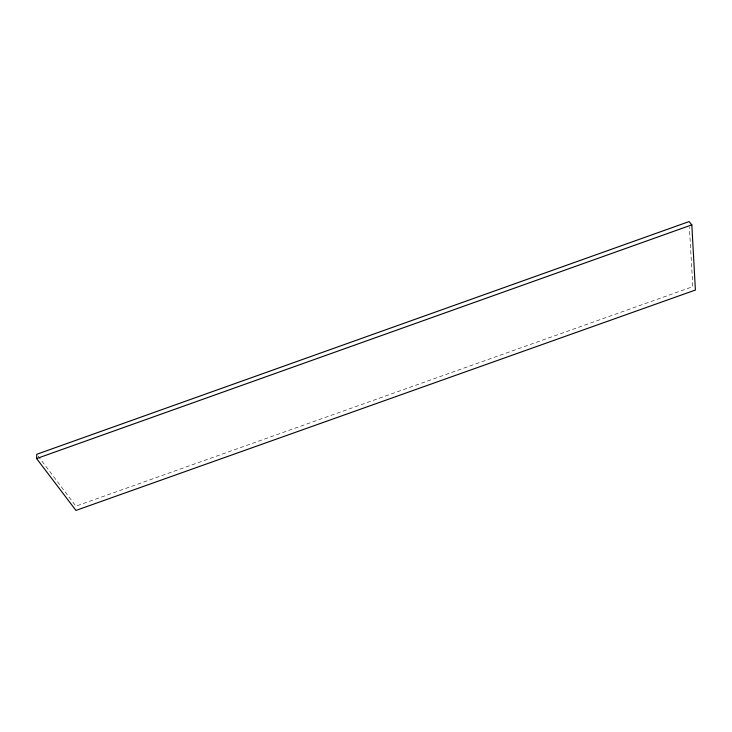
<?xml version="1.0" encoding="UTF-8"?>
<svg xmlns="http://www.w3.org/2000/svg" width="732" height="732" viewBox="0 0 732 732"><rect width="100%" height="100%" fill="white"/><g stroke="black" fill="none" stroke-linecap="round" stroke-linejoin="round"><path stroke-width="0.55" stroke-dasharray="3.66 2.75" d="M38.119 456.109L75.936 506.16L692.792 286.651L689.398 227.286"/><path stroke-width="1.1" d="M36.6 458.571L36.746 454.288L689.077 221.576L691.822 224.87L695.4 290.037L75.954 510.424L36.6 458.571L691.822 224.87"/></g></svg>
